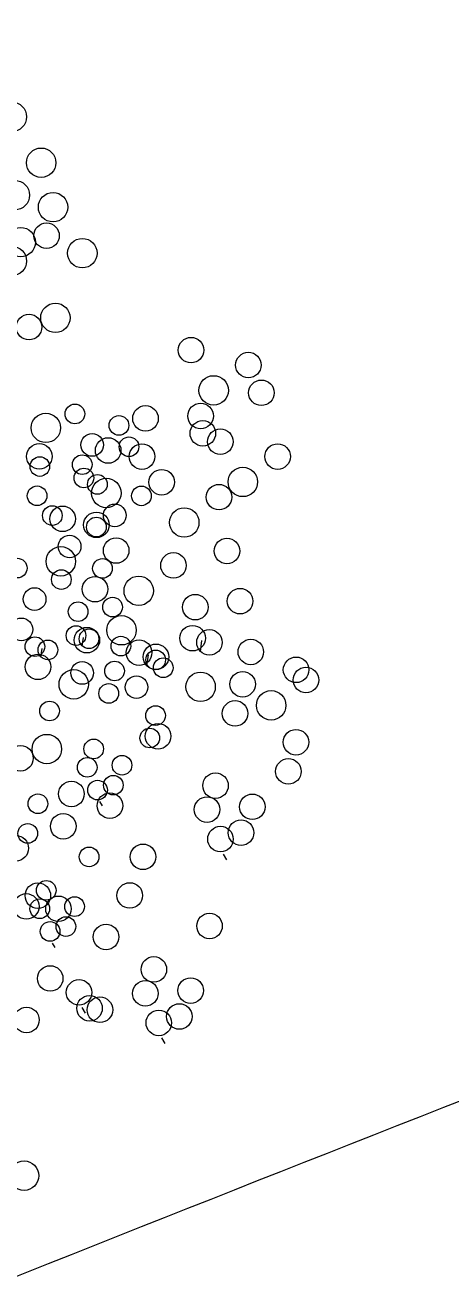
# Model space of a CAD drawing. Header units: millimetres. Extents: x 441156 to 441876, y 4514765 to 4515211.
# Drawn here: x 441431.814 to 441432.328, y 4514830.387 to 4514831.887 of the extents above; entities that cross this region are included whole.
import ezdxf

# ---------------------------------------------------------------- set-up
doc = ezdxf.new("R2010")
doc.units = ezdxf.units.MM
doc.layers.add('01_piscinas', color=254, linetype='Continuous')

msp = doc.modelspace()

# ---------------------------------------------------------------- linework, layer by layer
at = {"layer": '01_piscinas'}
for p, q in [((441431.88412115, 4514831.14854277, 0.00000053), (441431.88261024, 4514831.1380921, 0.00000053)), ((441432.02725732, 4514831.14469077, 0.00000053), (441432.02529314, 4514831.13110489, 0.00000053)), ((441431.8344732, 4514831.13515621, 0.00000053), (441431.83296229, 4514831.12470554, 0.00000053)), ((441431.96271498, 4514831.12728823, 0.00000053), (441431.96075079, 4514831.11370236, 0.00000053)), ((441431.90407759, 4514830.95043853, 0.00000053), (441431.90728262, 4514830.94519278, 0.00000053)), ((441432.05320069, 4514830.88715525, 0.00000053), (441432.05736723, 4514830.88033577, 0.00000053)), ((441431.84684183, 4514830.77992177, 0.00000053), (441431.85004686, 4514830.77467601, 0.00000053)), ((441431.88255137, 4514830.70228868, 0.00000053), (441431.88671792, 4514830.69546921, 0.00000053)), ((441431.9787942, 4514830.66548345, 0.00000053), (441431.98296075, 4514830.65866397, 0.00000053))]:
    msp.add_line(p, q, dxfattribs=at)
at = {"layer": '01_piscinas', "elevation": 0.00000131}
msp.add_lwpolyline([(441430.69518641, 4514829.92970618, -0.0042755154), (441432.48805387, 4514830.64783043, -0.0216875721), (441441.75497962, 4514833.81222074, -0.0036590762), (441445.01167264, 4514834.67928291)], format="xyb", dxfattribs=at)
at = {"layer": '01_piscinas'}
for centre, radius in [((441431.79832071, 4514831.77636889, 0.00000053), 0.01775907), ((441431.83365321, 4514831.72093952, 0.00000053), 0.01775907), ((441431.80193234, 4514831.68184536, 0.00000053), 0.01775907), ((441431.84797267, 4514831.66729265, 0.00000053), 0.01775907), ((441431.84011746, 4514831.6329475, 0.00000053), 0.01541533), ((441431.80892194, 4514831.6252287, 0.00000053), 0.01775907), ((441431.79818521, 4514831.60237485, 0.00000053), 0.01775907), ((441431.88330517, 4514831.61186328, 0.00000053), 0.01775907), ((441431.85081466, 4514831.5338358, 0.00000053), 0.01775907), ((441431.81897744, 4514831.52274186, 0.00000053), 0.01541533), ((441432.01447471, 4514831.49494106, 0.00000053), 0.01541533), ((441432.0836281, 4514831.47696013, 0.00000053), 0.01541533), ((441432.04169585, 4514831.44638747, 0.00000053), 0.01775907), ((441432.09937758, 4514831.44348679, 0.00000053), 0.01541533), ((441431.87428838, 4514831.41796608, 0.00000053), 0.01185795), ((441431.95951642, 4514831.41256474, 0.00000053), 0.01541533), ((441432.0259771, 4514831.41549048, 0.00000053), 0.01541533), ((441431.83927101, 4514831.40115343, 0.00000053), 0.01775907), ((441431.92748329, 4514831.4041346, 0.00000053), 0.01185795), ((441432.02866981, 4514831.39458381, 0.00000053), 0.01541533), ((441431.89522771, 4514831.38061717, 0.00000053), 0.01366082), ((441432.04977332, 4514831.38454302, 0.00000053), 0.01541533), ((441431.83141579, 4514831.36680828, 0.00000053), 0.01541533), ((441431.91446198, 4514831.37387918, 0.00000053), 0.01541533), ((441431.93959827, 4514831.37838587, 0.00000053), 0.01185795), ((441431.95526933, 4514831.3665875, 0.00000053), 0.01541533), ((441432.11892671, 4514831.36656209, 0.00000053), 0.01541533), ((441431.83201276, 4514831.35459968, 0.00000053), 0.01185795), ((441431.88313637, 4514831.35685025, 0.00000053), 0.01185795), ((441431.88520768, 4514831.34076819, 0.00000053), 0.01185795), ((441431.97906555, 4514831.33564004, 0.00000053), 0.01541533), ((441432.07699445, 4514831.33598943, 0.00000053), 0.01775907), ((441431.82874577, 4514831.31923257, 0.00000053), 0.01185795), ((441431.90144115, 4514831.33304451, 0.00000053), 0.01185795), ((441431.91224336, 4514831.32260432, 0.00000053), 0.01775907), ((441431.95463607, 4514831.31921303, 0.00000053), 0.01185795), ((441432.04821894, 4514831.31765911, 0.00000053), 0.01541533), ((441431.84705056, 4514831.29542683, 0.00000053), 0.01185795), ((441431.85950369, 4514831.29150285, 0.00000053), 0.01541533), ((441431.92238048, 4514831.2956956, 0.00000053), 0.01366082), ((441432.00628668, 4514831.28708645, 0.00000053), 0.01775907), ((441431.90031103, 4514831.28421117, 0.00000053), 0.01541533), ((441431.90024547, 4514831.28159534, 0.00000053), 0.01185795), ((441431.86798989, 4514831.25807792, 0.00000053), 0.01366082), ((441431.85728506, 4514831.240228, 0.00000053), 0.01775907), ((441431.92410725, 4514831.25326371, 0.00000053), 0.01541533), ((441432.05780299, 4514831.25268531, 0.00000053), 0.01541533), ((441431.80477495, 4514831.23206043, 0.00000053), 0.01185795), ((441431.90761782, 4514831.23161551, 0.00000053), 0.01185795), ((441431.99326064, 4514831.23528278, 0.00000053), 0.01541533), ((441431.85796986, 4514831.21822894, 0.00000053), 0.01185795), ((441431.89864913, 4514831.2066318, 0.00000053), 0.01541533), ((441431.95132839, 4514831.20471012, 0.00000053), 0.01775907), ((441431.82571428, 4514831.19471151, 0.00000053), 0.01366082), ((441431.91978429, 4514831.18507197, 0.00000053), 0.01185795), ((441432.01955705, 4514831.18498149, 0.00000053), 0.01541533), ((441432.0736194, 4514831.19217872, 0.00000053), 0.01541533), ((441431.87819787, 4514831.17953564, 0.00000053), 0.01185795), ((441431.80972706, 4514831.15810631, 0.00000053), 0.01366082), ((441431.93054501, 4514831.15712337, 0.00000053), 0.01775907), ((441431.87569386, 4514831.15070977, 0.00000053), 0.01185795), ((441431.8887463, 4514831.14515011, 0.00000053), 0.01541533), ((441431.89135626, 4514831.14684194, 0.00000053), 0.01185795), ((441432.01630185, 4514831.14750786, 0.00000053), 0.01541533), ((441432.03666296, 4514831.14247968, 0.00000053), 0.01541533), ((441431.82604591, 4514831.13732321, 0.00000053), 0.01185795), ((441431.8417083, 4514831.13345537, 0.00000053), 0.01185795), ((441431.92975317, 4514831.13798518, 0.00000053), 0.01185795), ((441431.9517595, 4514831.13010533, 0.00000053), 0.01541533), ((441431.97212062, 4514831.12507714, 0.00000053), 0.01541533), ((441432.08657895, 4514831.13096589, 0.00000053), 0.01541533), ((441431.82973958, 4514831.11293784, 0.00000053), 0.01541533), ((441431.97179128, 4514831.12136365, 0.00000053), 0.01185795), ((441431.9809095, 4514831.11193027, 0.00000053), 0.01185795), ((441432.14122849, 4514831.10935791, 0.00000053), 0.01541533), ((441431.87292729, 4514831.09185362, 0.00000053), 0.01775907), ((441431.88314999, 4514831.10558153, 0.00000053), 0.01366082), ((441431.92214333, 4514831.10797709, 0.00000053), 0.01185795), ((441432.02599481, 4514831.08884114, 0.00000053), 0.01775907), ((441432.07668615, 4514831.09195537, 0.00000053), 0.01541533), ((441432.15308218, 4514831.09709451, 0.00000053), 0.01541533), ((441431.91513123, 4514831.08093058, 0.00000053), 0.01185795), ((441431.94865392, 4514831.08841284, 0.00000053), 0.01366082), ((441432.11114992, 4514831.06652185, 0.00000053), 0.01775907), ((441431.84368487, 4514831.05976908, 0.00000053), 0.01185795), ((441431.97166005, 4514831.05420321, 0.00000053), 0.01185795), ((441432.06757042, 4514831.05679492, 0.00000053), 0.01541533), ((441431.84043678, 4514831.01382614, 0.00000053), 0.01775907), ((441431.96464795, 4514831.0271567, 0.00000053), 0.01185795), ((441431.97469016, 4514831.02928496, 0.00000053), 0.01541533), ((441432.14105789, 4514831.02204933, 0.00000053), 0.01541533), ((441431.80859956, 4514831.0027322, 0.00000053), 0.01541533), ((441431.89699792, 4514831.01395109, 0.00000053), 0.01185795), ((441431.88913223, 4514830.99174666, 0.00000053), 0.01185795), ((441431.93117348, 4514830.99432439, 0.00000053), 0.01185795), ((441432.13194216, 4514830.98688887, 0.00000053), 0.01541533), ((441431.87013746, 4514830.95965693, 0.00000053), 0.01541533), ((441431.90159977, 4514830.96434058, 0.00000053), 0.01185795), ((441431.92067208, 4514830.9702798, 0.00000053), 0.01185795), ((441432.04399712, 4514830.96972157, 0.00000053), 0.01541533), ((441431.82968282, 4514830.94788925, 0.00000053), 0.01185795), ((441431.91655305, 4514830.94553608, 0.00000053), 0.01541533), ((441432.03377173, 4514830.94085582, 0.00000053), 0.01541533), ((441432.08842535, 4514830.94420686, 0.00000053), 0.01541533), ((441431.86024467, 4514830.92064641, 0.00000053), 0.01541533), ((441432.07477353, 4514830.9129489, 0.00000053), 0.01541533), ((441431.81740304, 4514830.91205281, 0.00000053), 0.01185795), ((441432.04997953, 4514830.90522791, 0.00000053), 0.01541533), ((441431.80302917, 4514830.89419982, 0.00000053), 0.01541533), ((441431.95648749, 4514830.88384118, 0.00000053), 0.01541533), ((441431.89143598, 4514830.8837411, 0.00000053), 0.01185795), ((441431.829657, 4514830.83701691, 0.00000053), 0.01541533), ((441431.83976216, 4514830.84343432, 0.00000053), 0.01185795), ((441431.94052378, 4514830.83725382, 0.00000053), 0.01541533), ((441431.81565899, 4514830.82401376, 0.00000053), 0.01541533), ((441431.8544915, 4514830.82117076, 0.00000053), 0.01541533), ((441431.83189647, 4514830.82122989, 0.00000053), 0.01185795), ((441431.87393772, 4514830.82380762, 0.00000053), 0.01185795), ((441431.86343632, 4514830.79976303, 0.00000053), 0.01185795), ((441432.0367666, 4514830.80044858, 0.00000053), 0.01541533), ((441431.84436401, 4514830.79382382, 0.00000053), 0.01185795), ((441431.91190181, 4514830.78720853, 0.00000053), 0.01541533), ((441431.96959063, 4514830.74804978, 0.00000053), 0.01541533), ((441431.84451788, 4514830.737149, 0.00000053), 0.01541533), ((441431.87933022, 4514830.72036135, 0.00000053), 0.01541533), ((441431.95936524, 4514830.71918402, 0.00000053), 0.01541533), ((441432.01401887, 4514830.72253507, 0.00000053), 0.01541533), ((441431.8919738, 4514830.7011799, 0.00000053), 0.01541533), ((441431.81589591, 4514830.68710371, 0.00000053), 0.01541533), ((441431.90450251, 4514830.69940814, 0.00000053), 0.01541533), ((441432.00036704, 4514830.6912771, 0.00000053), 0.01541533), ((441431.97557304, 4514830.68355612, 0.00000053), 0.01541533), ((441431.81297502, 4514830.49931773, 0.00000053), 0.01775907)]:
    msp.add_circle(centre, radius, dxfattribs=at)

doc.saveas('drawing.dxf')
